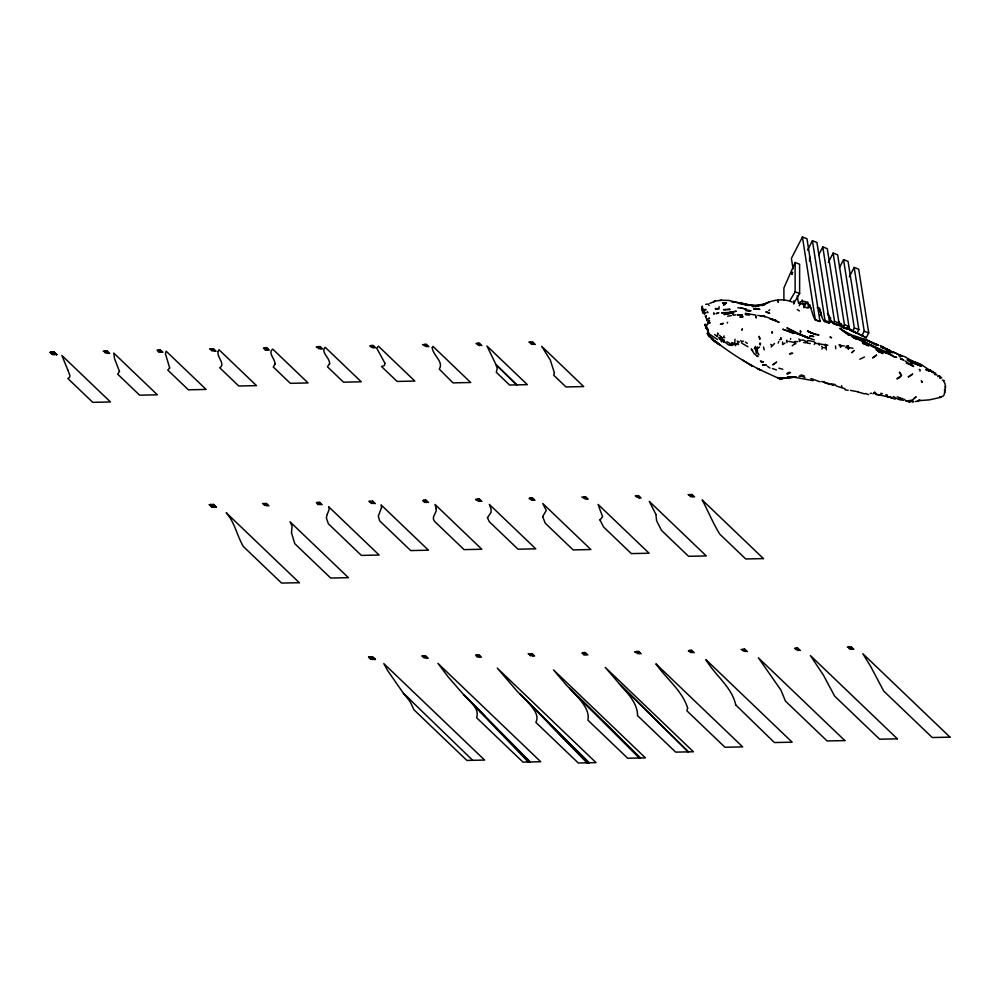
<?xml version="1.0" encoding="UTF-8"?>
<svg xmlns="http://www.w3.org/2000/svg" width="1000" height="1000" viewBox="0 0 1000 1000"><rect width="100%" height="100%" fill="white"/><g stroke="black" fill="none" stroke-linecap="round" stroke-linejoin="round"><path stroke-width="1.5" d="M706.4 325.725L706.712 327.1M940.413 376.538L940.163 378.15L939.112 375.737L941.712 378.025M721.737 341.812L718.938 337.587L720.163 338.938L720.763 336.637L719.538 335.363M944.9 383.225L945.15 385.125M782.638 341.962L782.562 344.625L784.987 343.1M704.388 312.775L704.2 313.45L704.325 310.912M826.287 346.7L826.338 345.012L825.15 344.275L826.45 349.762M703.337 312.125L704.388 309.375L701.963 309.475L703.337 312.125L703.825 310.525M757.312 346.825L757.25 352.537L758.438 353.512M734.975 339.25L734.788 343L732.8 343.325L731.737 342.488M781.213 339.412L780.8 337.875L781.213 339.412L779.4 339.738M727.625 322.325L727.25 323.062M212.5 506.488L211 505.613M792.212 345.825L794.6 343.837L794.812 341.562L797.913 341.662M51.925 352.788L50.65 352.35L52.613 353.713M50.862 352.812L52.587 353.95M53.125 353.938L51.788 353.963L52.65 353.475L52.8 354.412L50.388 352.362M54.713 353.9L52.512 352.312M55.113 353.9L52.775 352.312M210.925 505.225L209.913 504.787L212.463 506.838M210.125 505.25L211.85 506.375M212.113 506.375L209.65 504.787M212.387 506.362L210.55 505.613M213.975 506.337L211.775 504.75L213.525 504.475L216.163 506.987L215.225 507.013M214.375 506.325L212.037 504.738M370.4 345.637L369.812 346.112L372.55 347.7M371.112 658.812L369.175 657.212L370.45 657.65M370.637 658.35L371.65 658.8M371.375 658.8L368.913 657.225M373.237 658.763L371.037 657.175M478.212 345.012L476.012 343.425M529.663 498.075L529.075 498.55L531.812 500.125M637.475 497.438L635.275 495.85M688.925 650.5L688.337 650.975L691.075 652.562M796.737 649.875L794.538 648.288M709.05 336.225L709.35 333.837L708.487 332.6L707.312 333.462L709.05 336.225L709.35 333.837M756.8 349.775L755.6 349.25L756.263 353.413M790.537 339.325L790.65 338.562M637.562 714.938C637.25 702.6 626.962 692.525 619.3 683.763M945.55 385.838L944.237 394.487L943.388 395.913L940.075 397.463M839.438 344.637L840.925 345.562L840.612 347.312L839.438 344.637L839.275 345.412M754.325 348.775L755.4 346.4M723.637 339.588L724.038 342.15L721.112 339.175L721.513 337.388L724.038 342.15L723.637 339.588L722.8 340.112M702.812 308.05L702.013 310.087L702.375 306.038L701.625 308.637M707.975 333.638L707.4 328.212M786.475 341.475L786.775 340.25L787.05 342.638M919.938 371.188L920.238 370L919.163 369.338M720.163 338.938L720.763 336.637M718.9 307.875L719.2 306.75M706.3 326.413L706.7 325.025M709.188 305.475L708.787 305.238M741.488 343.088L741.963 341.575L743.512 341.163M708.312 330.588L708.1 329.212L708.413 333.825L707.613 331.25M724.1 335.913L723.562 337.225L724.725 337.725M705.863 316.812L706.363 315.6M727.013 341.675L730.875 344.1L732.8 343.325M793.612 303.663L799.625 293.525L799.625 264.225L795.113 262.525L783.9 287.987L783.9 299.938M798.962 338.95L799.825 341.4L800.45 340L803.8 340.225L807.1 341.975L805.788 342.825L803.65 342.463M902.463 399.025L902.95 398.462L899.275 399.363L900.612 397.663M778.138 343.075L778.825 341.55M771.188 346.962L774.5 343.525M821.875 349.012L822.575 347.6L821.7 346.238M819.725 320.887L820.013 321.475L806.95 238.7L802.425 237L791.388 258.4L793.037 268.85M807.575 250.113L812.412 240.75L816.925 242.45L829.513 322.188L829.013 323.15L824.463 321.512C820.387 317.525 822.2 310.6 817.25 307.387M818.637 254.975L822.775 246.95L827.288 248.65L839.025 323.025L837.812 325.387L833.35 323.575C829.938 320.9 830.037 316.488 827.525 313.412M828.3 262.475L833.125 253.113L837.65 254.812L848.938 326.388L847.463 329.263L842.588 326.712M839.412 267.7L843.55 259.675L848.062 261.375L858.838 329.613L856.912 333.35L849.613 329.95L849.137 326.912M815.5 319.788L819.95 321.463L815.375 320.025L802.425 237M824.463 321.512L824.987 320.487L812.412 240.75M849.338 276.8L854.163 267.438L858.675 269.137L868.737 332.912L866.213 337.812L856.438 332.638M833.35 323.575L834.513 321.325L822.775 246.95M843.05 327.362L844.425 324.688L833.125 253.113M863.175 336.112L852.537 331.388L854.325 327.925L843.55 259.675M861.875 335.775L864.225 331.213L854.163 267.438M735.425 345.737L736.575 343.625L738.462 344.575L737.35 341.037L739.425 342.025M845.688 347.625L847.663 347.675L848.337 348.963L849.1 347.663L847.987 345.675L846.087 346.238M789.725 300.925L795.113 291.825L795.113 262.525M799.212 305.725L800.675 303.25M804.05 306.863L806.438 302.85M819.788 315.85L821.287 313.312M814.275 344.462L815.05 343.162L814.125 341.737L809 340.662L807.5 340.825L807.1 341.975M759.613 347.013L757.237 348.8L755.15 347.525M705.288 325.988L705.175 324.55L706.875 329.162M706.975 324.712L709.388 322.212L708.238 323.05M768.787 310.712L769.762 309.762M707.588 332.825L708.337 331.012M815.375 320.025C810.8 313.925 812.3 300.825 801.912 301.212C793.775 304.662 804.425 304.35 807.45 302.475M873.713 393.3L874.862 392.075L872.95 393.825M707.575 323.713L709.5 321.675L708.512 322.512M707.575 311.637L706.95 312.275L708 312.75M707.775 322.137L709.55 320.375L708.575 321.213M787.312 374L789.087 372.375L787.312 374L790.562 372.512M723.725 341.087L728.075 344.613L729.7 345.213L730.875 344.1M810.962 307.812L808.413 306.775L810.188 305.138M914.038 398.587L916.1 396.725L912.387 400.012L907.237 400.988L913.263 401M913.763 401.838L912.125 402.1M702.8 312.85L702.463 311.025L703.675 313.463L702.962 312M792.5 272.337L791.775 274.262M899.45 399.738L903.512 400.275L904.963 399.275M830.425 321.725L831.462 321L833.3 322.788M705.8 309.387L705.138 309.762L705.925 310.025M707.812 319.062L709.562 318.087L708.587 318.625M920.163 400.188L917.588 400.938L919.463 400.012M859.85 359.212L864.463 357.025M791.875 274.3L792.613 272.4M803.863 375.85L799.287 376.337L803.863 375.85L801.1 374.837M734.075 315.175L735.812 314.762M736.575 343.625L733.675 344.787L732.5 344.012M709.85 303.4L715.3 301.012L721.75 300.312M820.45 309.837L818.487 311.062L820.987 312.188M870.163 393.587L871.425 393.162M716.038 313.712L718.812 312.738L716.587 313.45M708.238 323.3L710.188 322.688L709.163 322.975M731.988 311.962L736.35 311.212L729.862 312.45L731.275 312.113M719.125 308.85L715.475 309.025L717.962 308.562M918.162 400.975L915.45 401.562M813.112 380.625L793.775 377.137L779.287 378.612L757.312 368.525L761.038 370.225C743.25 361.5 726.213 350.175 710.913 337.8M755.4 306.438L764.188 304.312L760.4 305.287L764.262 304.95L756.45 305.887L758.462 305.562L746.938 305.1L749.338 305.538M780.675 378.4L793.775 377.137L787.325 377.125L796.375 377.175L786.513 377.75M705.688 304.325L708.462 304.025M729.862 312.45L731.1 312.213M727.625 316.2L731.5 315.525M784.613 378.175L782.125 378.65L777.288 377.562L779.55 378.125M723.65 312.538L721.6 312.925L732.05 312.188M753.962 306.438L752.55 306.425L755.175 306.25L752.412 306.425M940.413 397.45L929.325 399.875L918.8 400.675M743.763 308.612L746.325 309.25L741.188 307.825M761.938 305.487L762.962 305.387M840.163 324.625L838.3 325.175L834.4 323.387M794.6 343.837L795.962 343.713M737.775 315.188L742.387 315L737.4 314.887M815.05 334.4L816.213 334.3M844.925 388.713L836.612 386.112L834.425 384.212M752.175 306.2L765.875 303.712L769.312 301.988L764.025 304.163C772.638 299.812 783.037 298.125 792.312 302.075M52.138 352.088L51.212 352.113L54.775 354.6M53.338 352.062L56.9 354.562L55.963 354.575M104.95 350.975L107.575 353.5M107.075 350.938L109.7 353.45M158.15 349.862L160.775 352.375M160.275 349.812L162.9 352.337M211.35 348.75L213.975 351.262M213.475 348.7L216.112 351.213M264.55 347.625L267.188 350.138M266.688 347.587L269.312 350.1M317.887 346.512L320.525 349.025M320.025 346.463L322.65 348.975M370.962 345.387L373.587 347.912M373.088 345.35L375.712 347.863M424.162 344.275L426.788 346.788M426.287 344.237L428.925 346.75M477.1 343.162L479.725 345.675M479.225 343.125L481.863 345.637M530.575 342.038L533.2 344.562M532.7 342L535.325 344.513M50 352.25L51.45 352.337L51.875 353.7M52.25 352.325L53.712 352.287M103.2 351.138L104.262 351.112M105.6 351.087L106.662 351.062M158.8 349.963L159.863 349.938M209.613 348.9L210.675 348.875M212 348.85L213.062 348.825M264 347.875L263.412 348.35L266.15 349.925L265.087 349.95M265.212 347.725L266.275 347.713M318.538 346.613L319.613 346.587M371.613 345.5L372.675 345.475M422.537 344.55L425.4 346.238M424.812 344.375L425.875 344.363M477.75 343.263L478.812 343.25M528.825 342.2L529.888 342.175M531.225 342.15L532.288 342.125M50.538 352.463L53.338 354.4M52.938 352.413L54.862 354.263M50.462 352.825L52.062 352.788L53.2 354.4M316.475 347.238L317.812 347.212L318.95 348.825M50.912 352.35L51.075 353.275L52.888 353.713M211.988 350.138L210.263 349L212.15 351.062M53.6 354.387L52.275 354.425L50.65 352.35M209.262 504.675L211.4 504.513M262.462 503.562L263.525 503.537M264.212 503.413L266.837 505.925M264.862 503.512L265.925 503.488M266.337 503.363L268.962 505.875M317.413 502.287L320.037 504.812M318.062 502.4L319.125 502.375M319.538 502.25L322.163 504.762M368.875 501.325L369.938 501.312M370.613 501.175L373.237 503.688M371.262 501.275L372.325 501.262M372.738 501.125L375.375 503.65M423.812 500.062L426.45 502.575M424.462 500.163L425.538 500.138M425.95 500.012L428.575 502.525M477.15 498.938L479.775 501.45M477.8 499.038L478.862 499.025M479.275 498.9L481.912 501.413M530.225 497.825L532.85 500.337M530.875 497.925L531.938 497.9M532.35 497.775L534.975 500.3M583.425 496.712L586.05 499.225M584.075 496.812L585.138 496.788M585.55 496.662L588.188 499.175M636.362 495.6L638.987 498.113M637.013 495.7L638.075 495.675M638.488 495.55L641.125 498.062M688.088 494.625L689.15 494.6M689.837 494.475L692.463 496.987M690.487 494.575L691.55 494.55M691.963 494.425L694.587 496.938M209.375 504.8L210.712 504.762L211.137 506.138M211.513 504.75L212.975 504.725M423.263 500.3L422.675 500.788L425.412 502.362L424.338 502.388M581.8 496.975L584.663 498.663M209.725 505.25L211.325 505.225M475.737 499.675L477.075 499.637L478.212 501.25M210.338 505.712L212.15 506.138M371.25 502.562L369.525 501.438L371.413 503.5M211.725 506.737L212.438 506.725M214.112 506.688L212.65 504.837M212.862 506.825L211.525 506.85L209.913 504.787M214.025 507.038L210.475 504.538M370.662 656.95L369.738 656.975L373.288 659.463M371.863 656.925L375.425 659.425L374.487 659.438M423.462 655.837L426.1 658.35M425.6 655.8L428.225 658.312M476.675 654.725L479.3 657.237M478.8 654.675L481.425 657.2M529.875 653.612L532.5 656.125M532 653.562L534.625 656.075M583.075 652.487L585.7 655M585.2 652.45L587.837 654.963M636.413 651.375L639.038 653.888M638.538 651.325L641.175 653.838M689.488 650.25L692.113 652.775M691.612 650.212L694.237 652.725M742.688 649.137L745.312 651.65M744.812 649.087L747.438 651.612M795.625 648.025L798.25 650.537M797.75 647.987L800.375 650.5M849.1 646.9L851.725 649.425M851.225 646.862L853.85 649.375M368.525 657.113L369.975 657.2L370.4 658.562L371.763 658.913M370.775 657.175L372.238 657.15L372.663 658.512M421.725 656L422.788 655.975M424.125 655.95L425.188 655.925M477.325 654.825L478.387 654.8M528.138 653.763L529.2 653.737M530.525 653.713L531.587 653.688M582.513 652.738L581.938 653.213L584.663 654.788L583.6 654.812M583.725 652.588L584.788 652.575M637.062 651.475L638.125 651.45M690.138 650.362L691.2 650.337M741.062 649.4L743.925 651.1M743.337 649.237L744.4 649.225M796.275 648.125L797.337 648.112M847.35 647.062L848.413 647.038M849.75 647.013L850.812 646.988M369.062 657.325L371.85 659.262M371.45 657.275L373.375 659.125M368.988 657.688L370.588 657.65L371.725 659.262L370.988 659.175M635 652.1L636.337 652.075L637.475 653.688M369.6 658.138L370.4 658.125M530.513 655L528.787 653.863L530.662 655.925M372.125 659.25L370.788 659.287L369.175 657.212M910.763 401.05L912.225 401.037M858.312 391.812L850.487 390.4M937.712 376.375L939.1 376.388M747.638 310.487L745.775 310.462L751.012 310.763L747.638 310.487L749.338 310.613M788.713 341.35L794.925 342.512L794.812 341.562M720.05 300.212L728.9 300.425L746.413 304.95L738.75 303.337M819.912 344L825.088 344.837M729.7 345.213L732.362 345.45M831.562 384.038L833.4 384.212M885.725 394.837L887.463 395.012M849.613 329.95L855.512 332.212M849.1 347.663L853 348.225M717.038 308.762L715.375 308.575L716.75 308.725M840.925 345.562L844.325 346M733.162 301.65L748.875 304.875L739.562 302.887L745.987 304.15M875.913 394.412L880.888 395.012M810.288 343.562L807.3 343.1M747.987 304.7L755.375 305.7M737.837 307.738L742.15 308.35M732.062 302.075L734.225 302.387M826.338 345.012L827.875 345.225M755.837 315.05L745.25 313.412L748.388 314.225M815.05 343.162L818.725 343.85M771.925 319.212L770.387 318.825L779.137 322.325L773.263 319.65M899.262 356.55L900.575 356.987M911.375 363.45L912.975 363.725L910.25 362.863L911.575 363.488M787.175 373.363L787.938 373.488M899.837 398.888L897.812 399.062L893.288 396.538M834.525 323.975L835.163 324.062L834.175 323.475M830.575 321.9L832.825 322.562M782.788 369.263L778.875 368.175M875.325 394.113L891.737 397.638L886.988 396.388L895.275 399.137M880.738 393.338L882.475 393.663M934.4 372.95L935.775 373.212L934.513 374.475L937.175 375.025M845.037 389.762L848.15 390.363M769.712 318.712L776.162 320.538L764.925 316.488L757.788 315.363M942.337 380.062L944.312 380.625L943.713 381.688L944.463 382.463M830.512 317.7L828.812 317.062L828.325 314.025M811.012 338.862L814.287 339.85M877.812 345.087L868.875 340.725L862.125 338.862L878.375 345.062M902.35 356.087L898.425 354.562L905.2 356.863L910.812 360.412M866.462 339.95L851.112 334.75L844.275 331.413M823.737 347.6L824.85 347.863M864.85 393.913L858.062 392.05M826.737 383.363L822.925 381.538M818.6 307.638L819.825 308.25M55.5 354L53.738 353.663L53.312 352.3M53.238 354.05L51.612 353.713L51.188 352.337L51.337 353.275M214.762 506.438L213 506.087L212.575 504.725M374.025 658.863L372.262 658.525L371.838 657.163M371.5 658.913L370.125 658.575L369.7 657.2L370.95 658.438M807.188 338.237L808.4 338.562M821.675 381.5L833.612 385.012M847.212 327.962L853.888 331.225M798.462 303.225L797.288 295.75M878.675 345.412L873.2 343.663L866.513 339.963M831.988 384.812L833.688 385.325M847.412 327.325L852.537 331.388M890.037 351.637L886.25 350.487L892.987 352.863M804.737 307.05L808.125 308.163M868.525 394.637L865.487 393.438M863.612 339.725L865.662 340.425L861.988 339.113M853.913 338.05L857.875 339.4L854.938 338.125M874.575 344.113L876.363 344.725L875.562 344.45M772.425 368.525L776.45 369.9M824.688 382.675L829.925 384.525M897.275 396.825L899.2 397.512M814.963 334.162L807.663 331.25L814.4 334.225L818.913 335.087L817.387 334.412M860.913 338.713L864.15 339.913M915.85 362.488L909.737 360.025L921.675 364.787L933.55 372.9M889.3 351.5L891.488 352.312M916.1 362.525L919.762 363.888M884.075 352.1L890.537 354.513L888.162 353.387L893.737 356.838M886.025 352.825L890.537 354.513M795.113 291.825L799.625 293.525M864.225 331.213L868.737 332.912M854.325 327.925L858.838 329.613M844.425 324.688L848.938 326.388M834.513 321.325L839.025 323.025M824.987 320.487L829.513 322.188M857.463 339.375L852.062 336.737L853.975 337.663M810.6 338.475L794.975 332.837L806.838 337.325L787.975 328.663L795.163 332.15M820.15 381.85L810.85 378.512M865.362 342.85L876.8 348.263M906.3 363.125L909.325 364.4M890.537 350.838L887.05 349.325L892.688 352.312M897.4 353.988L893.037 351.9L901.413 355.737M932.688 372.188L928.288 369.613L933.7 372.038M210.362 505.475L211.875 506.15M369.625 657.9L371.4 658.575M805.013 377.587L802.487 376.45M51.562 353.175L52.425 353.575M51.288 353.188L52.162 353.575M210.825 505.613L211.688 506M863.838 336.45L866.213 337.812M875.675 348.188L886.812 353.312L844.712 332.038L879.175 350M890.863 351.05L880.425 345.538M758.188 354.375L759.038 354.787M893.2 355.887L885.35 351.463L853.162 337M873.725 346.438L870.188 344.613M910.413 364.938L913.662 366.538L905 360.913M769.975 368.013L767.362 366.225M830.725 318.212L828.812 317.062M911.762 360.925L912.4 361.25L908.913 359.375M878.112 348.938L880.75 350.312M793.787 331.425L786.912 327.812L792.85 331.538M939.837 396.575L940.925 397.163M875.163 392.962L876.275 393.562M742.675 343.713L748 346.8M714.425 340.9L716.888 342.35L712.613 339.787M848.125 334.762L849.15 335.375L845.662 332.987M745.475 342.175L747.312 343.325M748.7 363.862L752.262 366.112L742.038 359.663M841.388 323.988L839.237 323.375L842.987 325.863M705.6 327.762L706.663 328.462L706.087 327.775M839.963 328.425L846.2 333.275L839.963 328.425L851.475 335.9M713.225 340.262L718.925 343.988L711.287 338.9M713.125 338.938L708.863 335.425M838.1 324.35C839.312 326.438 849.1 330.887 843.975 327.287M797.288 309.5L799.35 310.912M757 355.887L758.025 356.587L754.287 353.9L751.237 348.9L752.625 350.625M717.537 339.538L710.175 334.637M854.362 331.562L856.912 333.35M715.05 341.65L720.387 345.375L713.112 340.262M740.625 340.6L741.963 341.575M707.575 330.037L707.613 330.763M755.6 349.25L757.712 350.875M714.688 334.55L717.438 336.725L717.65 333.025L718.175 334.012M931.538 371.037L930 369.825M571.825 690.288C578.65 698.825 590.138 708.263 587.938 720.2L627.688 758.238L645.413 757.862L553.5 669.887L566.5 685.25L639.212 757.987M842.663 326.188L843.812 327.163M410.412 700.037L403.475 693.375L409.825 699.463M403.475 693.375L387.4 670.212L383.8 663.587L484.613 760.062L466.875 760.438L413.938 709.762L410.225 701.838L404.075 693.9M770.688 344.35L771.888 345.462M526.138 700L517.312 691.462L497.287 668.125L596.025 762.625L578.288 763L535.875 722.4C540.188 714.05 530.775 705.975 526.138 700L550.45 724.788M316.4 346.775L317.362 347.688M475.662 499.2L476.613 500.112M634.925 651.637L635.875 652.55M637.337 715.438L675.675 752.125L693.413 751.762L605.237 667.375L619.288 683.75M159.5 351.938L158.675 352.188L157.062 350.112M318.762 504.363L317.938 504.613L316.325 502.55M478.025 656.8L477.2 657.05L475.575 654.975M54 352.05L56.762 354.562M213.263 504.475L216.025 506.987M372.525 656.912L375.288 659.425M53.875 352.05L56.5 354.562M213.137 504.487L215.763 507M372.388 656.912L375.025 659.425M53.6 352.062L56.238 354.575M212.862 504.487L215.5 507M372.125 656.912L374.75 659.438M371.3 657.175L373.587 659.225M51.612 352.1L54.5 354.613M210.875 504.525L213.762 507.038M370.138 656.963L373.025 659.475M51.475 352.1L54.1 354.613M210.738 504.538L213.363 507.05M370 656.963L372.625 659.475M210.6 505.7L210.45 504.775L212.6 506.825M50.8 352.463L52.912 354.3L51.8 352.8M210.062 504.888L212.175 506.725M369.325 657.325L371.438 659.163L370.312 657.663M51.075 353.275L51.788 353.963M516.962 384.875L495.938 364.538L486.962 346L527.337 384.65L509.6 385.025L496.312 372.3L497.225 368.088L495.938 364.55L516.525 384.888M410.012 699.65L472.7 760.312M569.575 688.225L572.087 690.675M620.275 684.75L688.538 751.862M578.35 696.838L640.537 757.962M620.675 685.138L688.088 751.862M570.475 689.112L579.837 698.363M581.538 700.05L640.1 757.975M533.9 707.913L589.225 762.763M519.712 693.838L528.575 702.688M537.325 711.4L588.85 762.775M582.725 701.25L583.462 701.988M535.413 709.513L522.675 696.725L528.862 702.975M538.987 713.1L588.475 762.788M548.663 722.962L588.1 762.788M464 695.05L448.438 677.25L437.925 663.35L540.725 761.737L522.987 762.113L476.6 717.7C479.85 708.312 469.513 701.237 464.012 695.05L530.188 761.95M464.087 695.138L529.913 761.963M550.612 724.963L587.725 762.8M529.038 702.975L529.663 703.612M484.95 716.462L467.738 698.838M526.9 700.763L586.962 762.812M479.688 711.237L528.25 762M469.637 700.738L480.763 712.362M838.675 321.675L842.438 326.5M720.175 338.15L721.112 339.175M846.175 327.812L847.463 329.263M707.312 333.462L709.412 337.125M800.925 331.587L800.25 330.725L800.575 332.912M945.65 387.725L945.15 386.562M836.9 324.113L837.812 325.387M211.05 505.225L212.2 506.838M705.25 312.462L705.725 313.137M706.65 328.088L707.288 329.038M706.888 319.7L705.212 316.05M828.65 322.525L829.013 323.15M721.513 337.388L724.038 342.15M67.9 370.188L69.9 375.487L69.562 377.337L67.85 378.488L92.75 402.35L110.475 401.975L61.887 355.475L67.888 370.163M939.112 375.737L940.163 378.15M703.363 311.575L703.713 312.387M704.212 313.188L704.638 314.312M706.675 319.575L707.087 320.737M655.938 514.438L649.275 501.362L706.287 555.938L688.562 556.3L661.462 530.375L656.625 520.775L655.938 514.475M372.1 657.15L372.525 658.512M212.838 504.725L213.4 506.087M210.45 504.775L210.863 506.138M53.575 352.287L54.138 353.65M818.75 343.15L819.388 345.175M733.425 315.1L732.8 312.8L724.225 314.513L732.8 312.8L732.85 314.088M291.512 532.925L294.775 543.675L330.675 578.05L348.413 577.675L290 521.763L292.075 526.188L291.475 532.762M705.075 324.162L705.487 325.938M763.512 347.013L764.175 349.888M841.562 385.625L841.938 387.35M944.425 389.8L944.912 392.65M370.9 658.35L371.062 659.275M211.637 505.913L211.8 506.85M52.375 353.488L52.538 354.412M807.688 302.15L808.413 306.775M802.2 299.975L802.925 304.575M835.475 345.988L835.775 348.688M847.987 345.675L848.337 348.963M809.6 256.588L809.6 261.125M803.85 304.762L803.863 307.762M793.875 300.738L793.875 303.837M487.475 517.612L489.288 521.7L518.038 549.212L535.775 548.837L489.312 504.375L491.075 509.087L491.087 512.312L487.475 517.612M119.462 371.413L117.65 374.125L139.625 395.188L157.363 394.812L113.763 353.075L114.575 358.762L119.462 371.413M384.913 363.188L384.425 365.575L381.5 366.5L397.1 381.425L414.837 381.062L378.4 346.175L376.775 348.263L384.913 363.188M436.2 508.525C437.075 513.275 430.887 516.712 434.475 521.275L464.087 549.625L481.825 549.25L435.012 504.45L436.2 508.525M432.275 347.575C432.463 355.1 444.1 361.525 439.288 369.137L452.975 382.863L470.712 382.5L433 346.4L432.275 347.575M542.65 516.575L545.25 523.225L573.138 549.913L590.875 549.538L542.75 503.488L546.263 510.425L542.65 516.575M687.638 708.088L686.888 710.812L724.95 747.25L742.688 746.875L655.888 663.8C666.087 678.65 682.2 690.375 687.638 708.088M218.162 351.425C216.25 356.85 226 364.025 219.725 367.775L238.762 386L256.5 385.625L218.988 349.725L218.162 351.425M554.45 372.975L553.675 375.175L565.962 386.938L583.7 386.562L541.65 346.312L550.262 359.95L554.45 372.975M327.238 514.412L326.337 517.788L328.387 523.812L361.4 555.413L379.137 555.037L328.625 506.7L329.25 509.212L327.238 514.412M381.562 507.525L378.312 516.138L379.663 520.85L410.712 550.575L428.45 550.2L381.05 504.837L381.562 507.525M104.95 352.062C108.025 355.412 101.95 349.562 104.95 352.062M264.212 504.487C267.288 507.837 261.212 502 264.212 504.487M423.475 656.925C426.55 660.275 420.462 654.425 423.475 656.925M275 364.137L273.263 366.975L290.338 383.325L308.075 382.95L272.712 349.1C267.362 352.887 275.512 359.237 275 364.137M735.713 704.9L774.4 742.55L792.138 742.175L705.863 659.587C714.75 675.075 732 687.025 735.713 704.9M777.938 300.4L778.35 302.312L777.938 300.4M329.6 363.625L327.45 366.8L343.512 382.175L361.25 381.8L325.188 347.287C320.35 352.4 330.062 357.85 329.6 363.625M169.662 367.95L167.763 370.075L188.388 389.812L206.112 389.438L166.137 351.175L165.463 353.825L169.662 367.95M760.537 343.812L760.225 345.025L759.975 342.938L760.537 343.812M772.45 332.275L772.1 333.263L771.712 331.925L772.45 332.275M742.325 329.012L741.963 329.975L742.325 329.012M599.975 519.9L603.587 527.013L631.362 553.6L649.1 553.237L598.112 504.438L600.612 511.463A8.575 3.425 27.3 0 1 600.712 511.662L602.663 516.737L599.975 519.9M713.9 313.075L714.05 313.975L713.9 313.075M853.938 350.625L851.9 352.587L853.938 350.625M901.462 375.312L899.912 377.45L896.912 378.862L901.462 375.312L899.5 372.35L901.462 375.312M776.5 362.212L772.95 364.725L776.5 362.212M876.525 355.188L872.712 357.788L876.525 355.188M912.588 374.188L908.35 376.875L912.588 374.188M714.788 301.188L713.75 301.712L714.788 301.188M722.375 323.575L720.387 324.35L723.363 323.438L722.375 323.575M763.138 361.9L761.637 362.438L760.425 360.925L763.138 361.9M790.837 353.425L789.475 353.888L792.712 353.275L790.837 353.425M725.238 304.325L723.538 304.862L725.238 304.325M755.675 308.463L753.612 309.037L759.837 309.35L755.675 308.463M741.513 316.788L739.85 317.1L743.138 316.675L741.513 316.788M729.388 309.425L723.512 309.7L730.075 309.35L729.388 309.425M726.438 302.9L722.575 303.175L726.438 302.9M749.55 314.675L745.475 314.488L749.55 314.675M761.812 315.763L760.263 315.825L764.163 316.275L761.812 315.763M763 316.012L761.538 316.05L765.088 316.625L763 316.012M106.587 351.287L108.513 353.125L106.587 351.287M159.787 350.175L161.713 352.013L159.787 350.175M212.987 349.05L214.913 350.9L212.987 349.05M266.2 347.938L268.125 349.775L266.2 347.938M319.538 346.812L321.463 348.663L319.538 346.812M372.6 345.7L374.525 347.55L372.6 345.7M425.812 344.588L427.725 346.425L425.812 344.588M478.738 343.475L480.662 345.312L478.738 343.475M529.825 342.4L531.737 344.25L529.825 342.4M532.212 342.35L534.138 344.188L532.212 342.35M766.05 365L762.675 364.988L766.05 365M265.85 503.725L267.775 505.562L265.85 503.725M319.05 502.6L320.975 504.45L319.05 502.6M372.25 501.488L374.175 503.325L372.25 501.488M425.462 500.363L427.388 502.212L425.462 500.363M478.8 499.25L480.725 501.087L478.8 499.25M531.862 498.137L533.787 499.975L531.862 498.137M585.062 497.013L586.987 498.862L585.062 497.013M638 495.9L639.925 497.75L638 495.9M689.075 494.837L691 496.675L689.075 494.837M691.475 494.787L693.4 496.625L691.475 494.787M763.45 558.6L745.725 558.975L719.725 534.1C712.987 523.1 708.25 511.3 702.15 499.925L763.45 558.6M299.3 582.7L281.562 583.075L243.4 546.55C236.713 535.312 234.988 522.638 226.188 512.725L299.3 582.7M425.112 656.15L427.038 657.987L425.112 656.15M478.312 655.037L480.238 656.875L478.312 655.037M531.512 653.913L533.438 655.763L531.512 653.913M584.725 652.8L586.65 654.638L584.725 652.8M638.05 651.675L639.975 653.525L638.05 651.675M691.125 650.562L693.05 652.412L691.125 650.562M744.325 649.45L746.25 651.287L744.325 649.45M797.262 648.337L799.188 650.175L797.262 648.337M848.337 647.262L850.263 649.1L848.337 647.262M850.738 647.212L852.663 649.05L850.738 647.212M950 737.15L932.262 737.525L883.65 690.987L870.725 666.525L862.8 653.688L950 737.15M897.375 738.825L879.638 739.2L834.65 696.137L823.425 675.163L810.4 655.575L897.375 738.825M844.85 740.588L827.113 740.95L785.438 701.075L780.9 690.062L758.4 657.837L844.85 740.588M781.912 378.775L779.287 378.612L781.912 378.775M812.15 336.25L809.6 336.175L813.787 336.488L812.15 336.25M789.513 331.5L782.712 329.225L793.988 333.5L789.513 331.5M896.55 357.388L894.575 356.987L896.55 357.388M909.163 360.462L907.725 360.25L910.662 361.125L907.1 359.787L912.45 361.962L909.225 360.475M914.938 363.475L913.162 363.088L921.538 366.362L914.938 363.475M902.387 359.35L900.387 358.9L903.688 360.025L902.387 359.35M830.2 337.1L831.5 337.7L830.2 337.1M865.3 341.6L860.512 340.163L865.3 341.6M805.225 336.538L804.212 336.238L809.375 338.15L805.225 336.538M909.837 402.013L905.6 400.7L909.837 402.013M929.425 371.163L925.837 369.55L929.425 371.163M767.35 312.4L765.8 311.875L769.737 313.288L767.35 312.4M801.55 334.975L799.613 334.288L802.763 335.438L801.55 334.975M866.012 344.45L862.325 343.1L868.737 345.875L866.012 344.45M810.537 332.612L807.562 331.112L810.537 332.612M887.925 349.787L881.087 347.05L887.925 349.787M917.75 364.5L914.25 363.025L917.75 364.5M879.9 351.875L876.038 349.712L882.913 353.587L879.9 351.875M883.938 347.887L882.113 346.625L883.938 347.887M878.975 351.675L878.263 351.15L880.013 352.562L878.975 351.675M922 382.15L921.4 380.838L922 382.15M756.15 317L755.788 316.075L756.263 318.012L756.15 317M759.613 337.863L759.137 336.312L759.775 339.4L759.613 337.863"/></g></svg>
